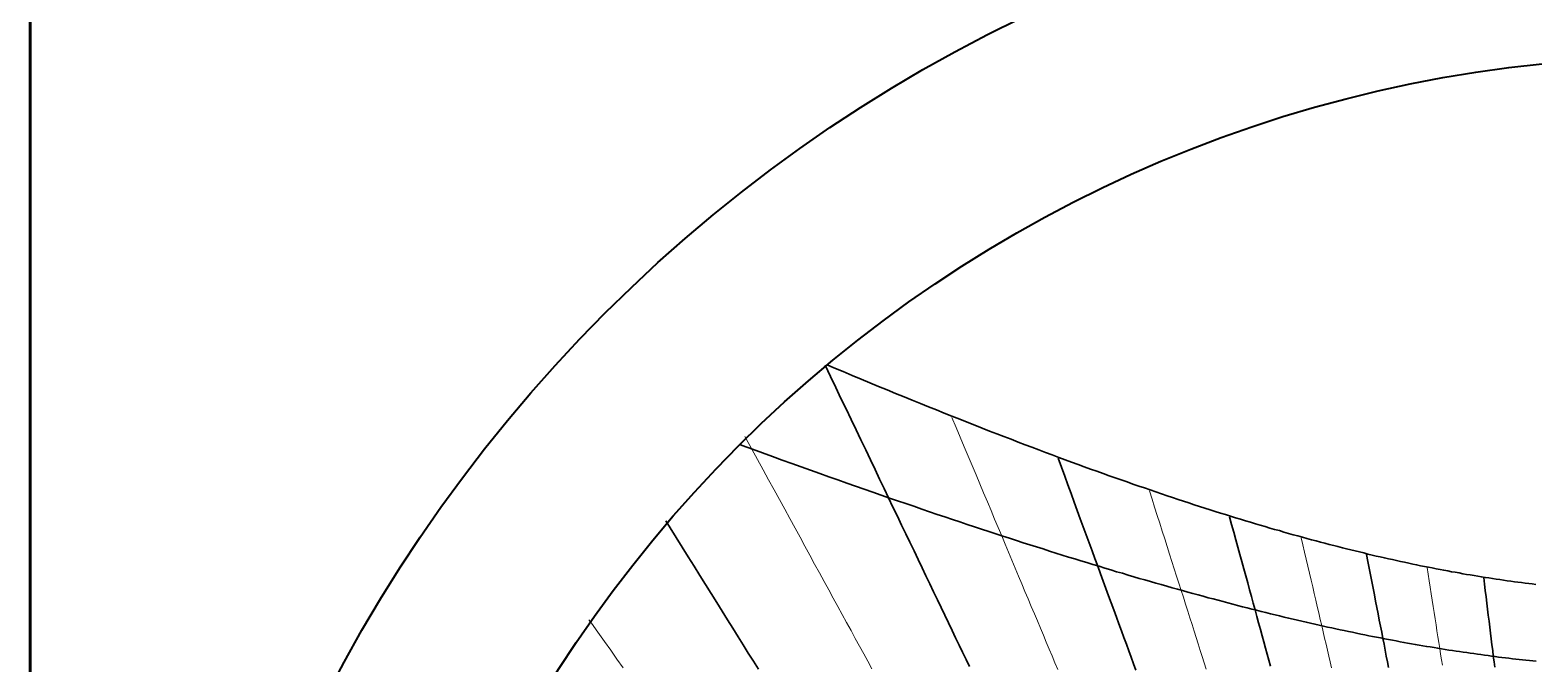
# Model space of a CAD drawing. Header units: millimetres. Extents: x 10 to 831, y 10 to 584.
# Drawn here: x 318.8 to 438.5, y 451.5 to 502 of the extents above; entities that cross this region are included whole.
import ezdxf

# ---------------------------------------------------------------- set-up
doc = ezdxf.new("R2010")
doc.units = ezdxf.units.MM
doc.layers.add('C1d1b19', color=7, linetype='Continuous', true_color=0x1d1b19)
doc.layers.add('Cb4532a', color=7, linetype='Continuous', true_color=0xb4532a)

msp = doc.modelspace()

# ---------------------------------------------------------------- linework, layer by layer
at = {"layer": 'C1d1b19', "lineweight": 60}
msp.add_lwpolyline([(318.75, 525.25), (581.25, 525.25), (581.25, 262.75), (318.75, 262.75)], close=True, dxfattribs=at)
at = {"layer": 'C1d1b19', "lineweight": 30}
for points in [[(382.07, 475.26), (382.49, 474.36), (382.91, 473.49), (383.33, 472.62), (383.73, 471.78), (384.13, 470.94), (384.53, 470.12), (384.91, 469.31), (385.3, 468.51), (385.67, 467.72), (386.04, 466.95), (386.41, 466.19), (386.77, 465.43), (387.12, 464.69), (387.47, 463.96), (387.82, 463.24), (388.16, 462.53), (388.49, 461.83), (388.82, 461.15), (389.15, 460.46), (389.47, 459.79), (389.79, 459.13), (390.1, 458.48), (390.41, 457.83), (390.71, 457.2), (391.01, 456.57), (391.31, 455.95), (391.6, 455.34), (391.89, 454.73), (392.18, 454.13), (392.46, 453.54), (392.74, 452.96), (393.02, 452.39), (393.29, 451.82), (393.56, 451.26)], [(400.62, 467.85), (400.89, 467.13), (401.15, 466.42), (401.4, 465.73), (401.66, 465.04), (401.9, 464.36), (402.15, 463.69), (402.39, 463.03), (402.63, 462.38), (402.86, 461.74), (403.1, 461.11), (403.33, 460.48), (403.55, 459.86), (403.78, 459.26), (404, 458.65), (404.21, 458.06), (404.43, 457.47), (404.64, 456.9), (404.85, 456.32), (405.06, 455.76), (405.26, 455.2), (405.46, 454.65), (405.66, 454.11), (405.86, 453.57), (406.06, 453.04), (406.25, 452.51), (406.44, 451.99), (406.63, 451.48), (406.81, 450.97)], [(369.38, 462.86), (369.72, 462.31), (370.21, 461.53), (370.69, 460.76), (371.16, 460), (371.63, 459.25), (372.09, 458.51), (372.54, 457.78), (372.99, 457.07), (373.43, 456.36), (373.86, 455.66), (374.29, 454.98), (374.72, 454.3), (375.13, 453.63), (375.54, 452.97), (375.95, 452.32), (376.35, 451.67), (376.75, 451.04)], [(414.27, 463.18), (414.44, 462.57), (414.61, 461.96), (414.77, 461.36), (414.94, 460.77), (415.1, 460.18), (415.25, 459.61), (415.41, 459.04), (415.56, 458.48), (415.72, 457.92), (415.87, 457.37), (416.02, 456.83), (416.16, 456.29), (416.31, 455.77), (416.45, 455.24), (416.59, 454.73), (416.73, 454.21), (416.87, 453.71), (417.01, 453.21), (417.14, 452.72), (417.28, 452.23), (417.41, 451.75), (417.54, 451.27)], [(425.18, 460.19), (425.29, 459.63), (425.4, 459.09), (425.5, 458.55), (425.61, 458.02), (425.71, 457.49), (425.81, 456.97), (425.91, 456.46), (426.01, 455.95), (426.11, 455.45), (426.2, 454.95), (426.3, 454.46), (426.39, 453.98), (426.48, 453.5), (426.58, 453.03), (426.67, 452.56), (426.76, 452.09), (426.85, 451.63), (426.94, 451.18)], [(434.52, 458.34), (434.58, 457.82), (434.64, 457.31), (434.7, 456.81), (434.76, 456.31), (434.82, 455.82), (434.88, 455.34), (434.94, 454.86), (435, 454.38), (435.06, 453.91), (435.11, 453.45), (435.17, 452.99), (435.23, 452.54), (435.28, 452.09), (435.34, 451.64), (435.39, 451.2)]]:
    msp.add_lwpolyline(points, dxfattribs=at)
at = {"layer": 'C1d1b19', "lineweight": 13}
for points in [[(392.16, 471.11), (392.5, 470.31), (392.82, 469.53), (393.15, 468.76), (393.46, 468.01), (393.78, 467.26), (394.09, 466.53), (394.39, 465.8), (394.69, 465.09), (394.99, 464.38), (395.28, 463.69), (395.56, 463), (395.85, 462.33), (396.13, 461.66), (396.4, 461.01), (396.68, 460.36), (396.94, 459.72), (397.21, 459.09), (397.47, 458.46), (397.73, 457.85), (397.98, 457.24), (398.24, 456.64), (398.48, 456.05), (398.73, 455.46), (398.97, 454.89), (399.21, 454.31), (399.45, 453.75), (399.68, 453.19), (399.91, 452.64), (400.14, 452.1), (400.37, 451.56), (400.59, 451.03)], [(375.68, 469.59), (375.78, 469.41), (376.24, 468.57), (376.69, 467.75), (377.13, 466.93), (377.57, 466.13), (378, 465.34), (378.43, 464.56), (378.85, 463.79), (379.26, 463.04), (379.67, 462.29), (380.07, 461.56), (380.46, 460.84), (380.85, 460.12), (381.23, 459.42), (381.61, 458.73), (381.99, 458.04), (382.36, 457.37), (382.72, 456.7), (383.08, 456.04), (383.43, 455.39), (383.78, 454.75), (384.13, 454.12), (384.47, 453.5), (384.8, 452.88), (385.14, 452.27), (385.46, 451.67), (385.79, 451.08)], [(407.89, 465.26), (408.1, 464.6), (408.31, 463.95), (408.51, 463.3), (408.72, 462.67), (408.92, 462.04), (409.11, 461.43), (409.31, 460.82), (409.5, 460.22), (409.69, 459.62), (409.87, 459.04), (410.06, 458.46), (410.24, 457.89), (410.42, 457.32), (410.6, 456.77), (410.77, 456.22), (410.95, 455.67), (411.12, 455.13), (411.29, 454.6), (411.45, 454.08), (411.62, 453.56), (411.78, 453.05), (411.94, 452.54), (412.1, 452.04), (412.26, 451.54), (412.42, 451.05)], [(419.98, 461.52), (420.12, 460.94), (420.25, 460.36), (420.38, 459.8), (420.51, 459.24), (420.64, 458.69), (420.77, 458.14), (420.9, 457.6), (421.02, 457.07), (421.14, 456.55), (421.26, 456.03), (421.38, 455.52), (421.5, 455.01), (421.62, 454.51), (421.73, 454.01), (421.85, 453.52), (421.96, 453.04), (422.07, 452.56), (422.18, 452.09), (422.29, 451.62), (422.4, 451.15)], [(430, 459.14), (430.08, 458.61), (430.16, 458.08), (430.24, 457.57), (430.33, 457.05), (430.4, 456.55), (430.48, 456.05), (430.56, 455.55), (430.64, 455.06), (430.72, 454.58), (430.79, 454.1), (430.86, 453.63), (430.94, 453.16), (431.01, 452.7), (431.08, 452.24), (431.15, 451.79), (431.23, 451.35)], [(363.25, 454.98), (363.45, 454.71), (363.97, 453.98), (364.49, 453.26), (364.99, 452.55), (365.49, 451.85), (365.99, 451.16)]]:
    msp.add_lwpolyline(points, dxfattribs=at)
at = {"layer": 'C1d1b19', "lineweight": 40}
for radius in [120.83, 105.83]:
    msp.add_circle((450, 394), radius, dxfattribs=at)
at = {"layer": 'Cb4532a', "lineweight": 30}
for points in [[(382.23, 475.29), (382.77, 475.06), (383.5, 474.76), (384.22, 474.45), (384.93, 474.16), (385.63, 473.87), (386.32, 473.58), (387.01, 473.3), (387.68, 473.02), (388.35, 472.75), (389.01, 472.48), (389.65, 472.22), (390.3, 471.96), (390.93, 471.7), (391.56, 471.45), (392.17, 471.2), (392.79, 470.96), (393.39, 470.72), (393.99, 470.48), (394.58, 470.25), (395.16, 470.02), (395.74, 469.8), (396.31, 469.58), (396.88, 469.36), (397.44, 469.14), (397.99, 468.93), (398.54, 468.73), (399.08, 468.52), (399.61, 468.32), (400.14, 468.12), (400.67, 467.92), (401.19, 467.73), (401.7, 467.54), (402.21, 467.36), (402.71, 467.17), (403.21, 466.99), (403.71, 466.81), (404.2, 466.64), (404.68, 466.46), (405.16, 466.29), (405.64, 466.12), (406.11, 465.96), (406.58, 465.79), (407.04, 465.63), (407.5, 465.48), (407.96, 465.32), (408.41, 465.17), (408.86, 465.01), (409.3, 464.86), (409.74, 464.72), (410.18, 464.57), (410.61, 464.43), (411.04, 464.29), (411.47, 464.15), (411.89, 464.01), (412.31, 463.88), (412.72, 463.74), (413.14, 463.61), (413.55, 463.48), (413.95, 463.36), (414.36, 463.23), (414.76, 463.11), (415.15, 462.99), (415.55, 462.87), (415.94, 462.75), (416.33, 462.63), (416.72, 462.52), (417.1, 462.4), (417.48, 462.29), (417.86, 462.18), (418.24, 462.08), (418.61, 461.97), (418.98, 461.86), (419.35, 461.76), (419.72, 461.66), (420.08, 461.56), (420.44, 461.46), (420.8, 461.36), (421.16, 461.27), (421.51, 461.17), (421.87, 461.08), (422.22, 460.99), (422.57, 460.9), (422.91, 460.81), (423.26, 460.72), (423.6, 460.63), (423.94, 460.55), (424.28, 460.46), (424.62, 460.38), (424.96, 460.3), (425.29, 460.22), (425.62, 460.14), (425.95, 460.06), (426.28, 459.99), (426.61, 459.91), (426.93, 459.84), (427.26, 459.77), (427.58, 459.7), (427.9, 459.63), (428.22, 459.56), (428.54, 459.49), (428.86, 459.42), (429.17, 459.36), (429.49, 459.29), (429.8, 459.23), (430.11, 459.17), (430.42, 459.11), (430.73, 459.04), (431.04, 458.99), (431.34, 458.93), (431.65, 458.87), (431.95, 458.81), (432.25, 458.76), (432.55, 458.71), (432.85, 458.65), (433.15, 458.6), (433.45, 458.55), (433.75, 458.5), (434.05, 458.45), (434.34, 458.4), (434.64, 458.36), (434.93, 458.31), (435.22, 458.26), (435.51, 458.22), (435.8, 458.18), (436.09, 458.14), (436.38, 458.09), (436.67, 458.05), (436.96, 458.01), (437.24, 457.98), (437.53, 457.94), (437.81, 457.9), (438.1, 457.86), (438.38, 457.83), (438.66, 457.8)], [(375.27, 468.94), (375.46, 468.87), (376.28, 468.57), (377.08, 468.28), (377.87, 467.99), (378.64, 467.71), (379.41, 467.43), (380.17, 467.16), (380.91, 466.9), (381.65, 466.63), (382.37, 466.37), (383.09, 466.12), (383.8, 465.87), (384.49, 465.63), (385.18, 465.38), (385.86, 465.15), (386.53, 464.91), (387.19, 464.68), (387.84, 464.46), (388.49, 464.24), (389.13, 464.02), (389.76, 463.8), (390.38, 463.59), (390.99, 463.38), (391.6, 463.18), (392.2, 462.97), (392.79, 462.78), (393.38, 462.58), (393.96, 462.39), (394.53, 462.2), (395.1, 462.01), (395.66, 461.83), (396.22, 461.65), (396.76, 461.47), (397.31, 461.29), (397.84, 461.12), (398.38, 460.95), (398.9, 460.78), (399.42, 460.62), (399.94, 460.45), (400.45, 460.29), (400.95, 460.14), (401.45, 459.98), (401.95, 459.83), (402.44, 459.68), (402.92, 459.53), (403.4, 459.38), (403.88, 459.24), (404.35, 459.09), (404.82, 458.95), (405.28, 458.81), (405.74, 458.68), (406.2, 458.54), (406.65, 458.41), (407.09, 458.28), (407.54, 458.15), (407.98, 458.02), (408.41, 457.9), (408.84, 457.78), (409.27, 457.65), (409.7, 457.53), (410.12, 457.42), (410.53, 457.3), (410.95, 457.19), (411.36, 457.07), (411.77, 456.96), (412.17, 456.85), (412.57, 456.74), (412.97, 456.64), (413.37, 456.53), (413.76, 456.43), (414.15, 456.32), (414.54, 456.22), (414.92, 456.12), (415.3, 456.02), (415.68, 455.93), (416.06, 455.83), (416.43, 455.74), (416.8, 455.65), (417.17, 455.55), (417.54, 455.46), (417.9, 455.38), (418.26, 455.29), (418.62, 455.2), (418.97, 455.12), (419.33, 455.03), (419.68, 454.95), (420.03, 454.87), (420.38, 454.79), (420.72, 454.71), (421.07, 454.63), (421.41, 454.55), (421.75, 454.48), (422.08, 454.4), (422.42, 454.33), (422.75, 454.26), (423.08, 454.19), (423.41, 454.12), (423.74, 454.05), (424.07, 453.98), (424.39, 453.91), (424.72, 453.84), (425.04, 453.78), (425.36, 453.71), (425.67, 453.65), (425.99, 453.59), (426.3, 453.53), (426.62, 453.47), (426.93, 453.41), (427.24, 453.35), (427.55, 453.29), (427.85, 453.23), (428.16, 453.18), (428.46, 453.12), (428.77, 453.07), (429.07, 453.02), (429.37, 452.96), (429.67, 452.91), (429.97, 452.86), (430.26, 452.81), (430.56, 452.76), (430.85, 452.71), (431.15, 452.67), (431.44, 452.62), (431.73, 452.57), (432.02, 452.53), (432.31, 452.48), (432.6, 452.44), (432.88, 452.4), (433.17, 452.36), (433.45, 452.32), (433.74, 452.28), (434.02, 452.24), (434.3, 452.2), (434.58, 452.16), (434.86, 452.12), (435.14, 452.09), (435.42, 452.05), (435.69, 452.01), (435.97, 451.98), (436.25, 451.95), (436.52, 451.91), (436.8, 451.88), (437.07, 451.85), (437.34, 451.82), (437.61, 451.79), (437.88, 451.76), (438.15, 451.73), (438.42, 451.7), (438.69, 451.67)]]:
    msp.add_lwpolyline(points, dxfattribs=at)

doc.saveas('drawing.dxf')
